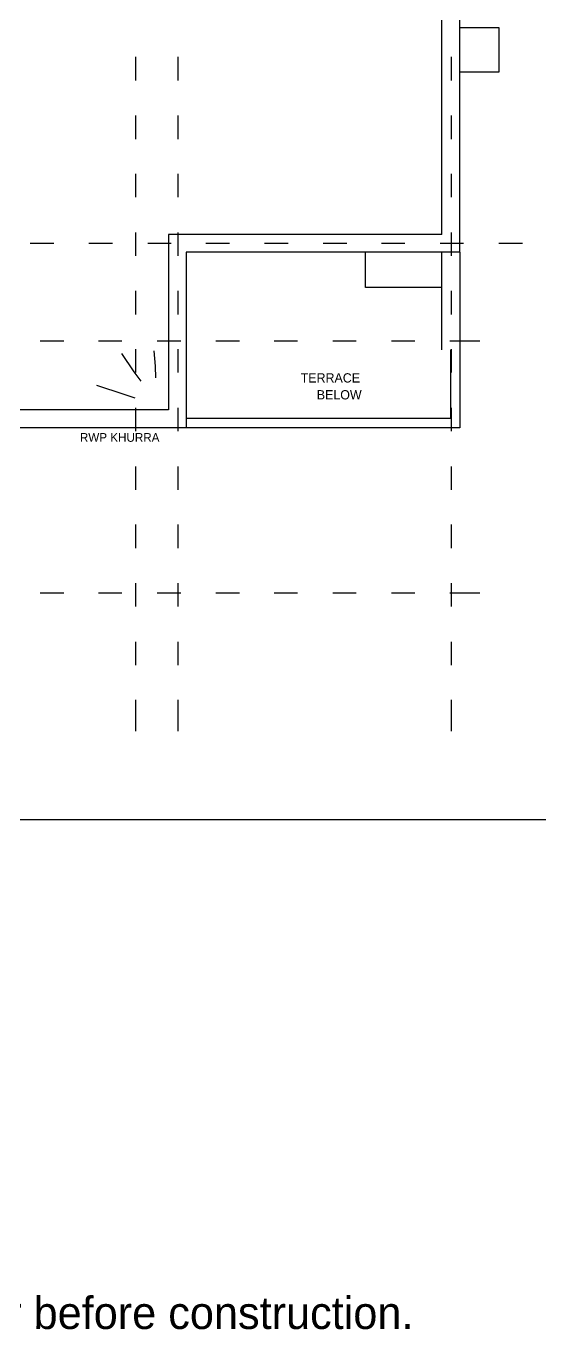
# Model space of a CAD drawing. Header units: millimetres. Extents: x 30 to 54214, y -4580 to 38782.
# Drawn here: x 30228 to 37179, y -4580 to 13206 of the extents above; entities that cross this region are included whole.
import ezdxf

# ---------------------------------------------------------------- set-up
doc = ezdxf.new("R2010")
doc.units = ezdxf.units.MM
doc.layers.add('A-ARCH-REF', color=8, linetype='CONTINUOUS')
doc.layers.add('M-ANNO', color=7, linetype='CONTINUOUS')

msp = doc.modelspace()

# ---------------------------------------------------------------- linework, layer by layer
at = {"layer": 'A-ARCH-REF'}
for p, q in [((36096, 10143), (36096, 16727)), ((35855, 10384), (35855, 16480)), ((36096, 13191), (36626, 13191)), ((36626, 13191), (36626, 12585)), ((31707, 12791), (31707, 12473)), ((32278, 12791), (32278, 12473)), ((35979, 12791), (35979, 12473)), ((36626, 12585), (36096, 12585)), ((31707, 11996), (31707, 11678)), ((32278, 11996), (32278, 11678)), ((35979, 11996), (35979, 11678)), ((31707, 11208), (31707, 10890)), ((32278, 11208), (32278, 10890)), ((35979, 11208), (35979, 10890)), ((31707, 10413), (31707, 10096)), ((35855, 10384), (32154, 10384)), ((32154, 10384), (32154, 8819)), ((32278, 10413), (32278, 10096)), ((35979, 10413), (35979, 10096)), ((30283, 10266), (30600, 10266)), ((31077, 10266), (31395, 10266)), ((31872, 10266), (32189, 10266)), ((36096, 10143), (32395, 10143)), ((32395, 10143), (32395, 7765)), ((32660, 10266), (32978, 10266)), ((33454, 10266), (33772, 10266)), ((34249, 10266), (34567, 10266)), ((34820, 9666), (34820, 10143)), ((35037, 10266), (35355, 10266)), ((35832, 10266), (36149, 10266)), ((35855, 8819), (35855, 10143)), ((36096, 10143), (36096, 8819)), ((36626, 10266), (36944, 10266)), ((31707, 9619), (31707, 9301)), ((32278, 9619), (32278, 9301)), ((35855, 9666), (34820, 9666)), ((35979, 9619), (35979, 9301)), ((30418, 8942), (30736, 8942)), ((31207, 8942), (31524, 8942)), ((32001, 8942), (32319, 8942)), ((32795, 8942), (33113, 8942)), ((33584, 8942), (33902, 8942)), ((34378, 8942), (34696, 8942)), ((35173, 8942), (35490, 8942)), ((35961, 8942), (36367, 8942)), ((31689, 8524), (31524, 8772)), ((31707, 8830), (31707, 8513)), ((31977, 8601), (31960, 8807)), ((32154, 8819), (32154, 8007)), ((32278, 8830), (32278, 8513)), ((32395, 8819), (32395, 7765)), ((35973, 8819), (35973, 7889)), ((35979, 8830), (35979, 8513)), ((36096, 8819), (36096, 7765)), ((31983, 8442), (31977, 8601)), ((31783, 8395), (31689, 8524)), ((31554, 8218), (31183, 8336)), ((31701, 8165), (31554, 8218)), ((32154, 8007), (29229, 8007)), ((31707, 8036), (31707, 7718)), ((32278, 8036), (32278, 7718)), ((35979, 8036), (35979, 7718)), ((35973, 7889), (32395, 7889)), ((32395, 7765), (28988, 7765)), ((36096, 7765), (32154, 7765)), ((31707, 7242), (31707, 6924)), ((32278, 7242), (32278, 6924)), ((35979, 7242), (35979, 6924)), ((31707, 6453), (31707, 6135)), ((32278, 6453), (32278, 6135)), ((35979, 6453), (35979, 6135)), ((30418, 5529), (30736, 5529)), ((31207, 5529), (31524, 5529)), ((31707, 5659), (31707, 5341)), ((32001, 5529), (32319, 5529)), ((32278, 5659), (32278, 5341)), ((32795, 5529), (33113, 5529)), ((33584, 5529), (33902, 5529)), ((34378, 5529), (34696, 5529)), ((35173, 5529), (35490, 5529)), ((35961, 5529), (36367, 5529)), ((35979, 5659), (35979, 5341)), ((31707, 4864), (31707, 4547)), ((32278, 4864), (32278, 4547)), ((35979, 4864), (35979, 4547)), ((31707, 4076), (31707, 3652)), ((32278, 4076), (32278, 3652)), ((35979, 4076), (35979, 3652)), ((52402, 2452), (4121, 2452))]:
    msp.add_line(p, q, dxfattribs=at)

# ---------------------------------------------------------------- texts
for s, height, p in [('TERRACE', 125.8, (33943, 8378)), ('BELOW', 125.8, (34161, 8149)), ('RWP KHURRA', 117.9, (30954, 7575))]:
    msp.add_text(s, height=height, dxfattribs=at).set_placement(p)
at = {"layer": 'M-ANNO', "color": 1}
msp.add_text('PRELIMINARY DESIGN - FOR COORDINATION ONLY. To be checked and stamped by a qualified HVAC engineer before construction.', height=437.85, dxfattribs=at).set_placement((0, -4448))

doc.saveas('drawing.dxf')
